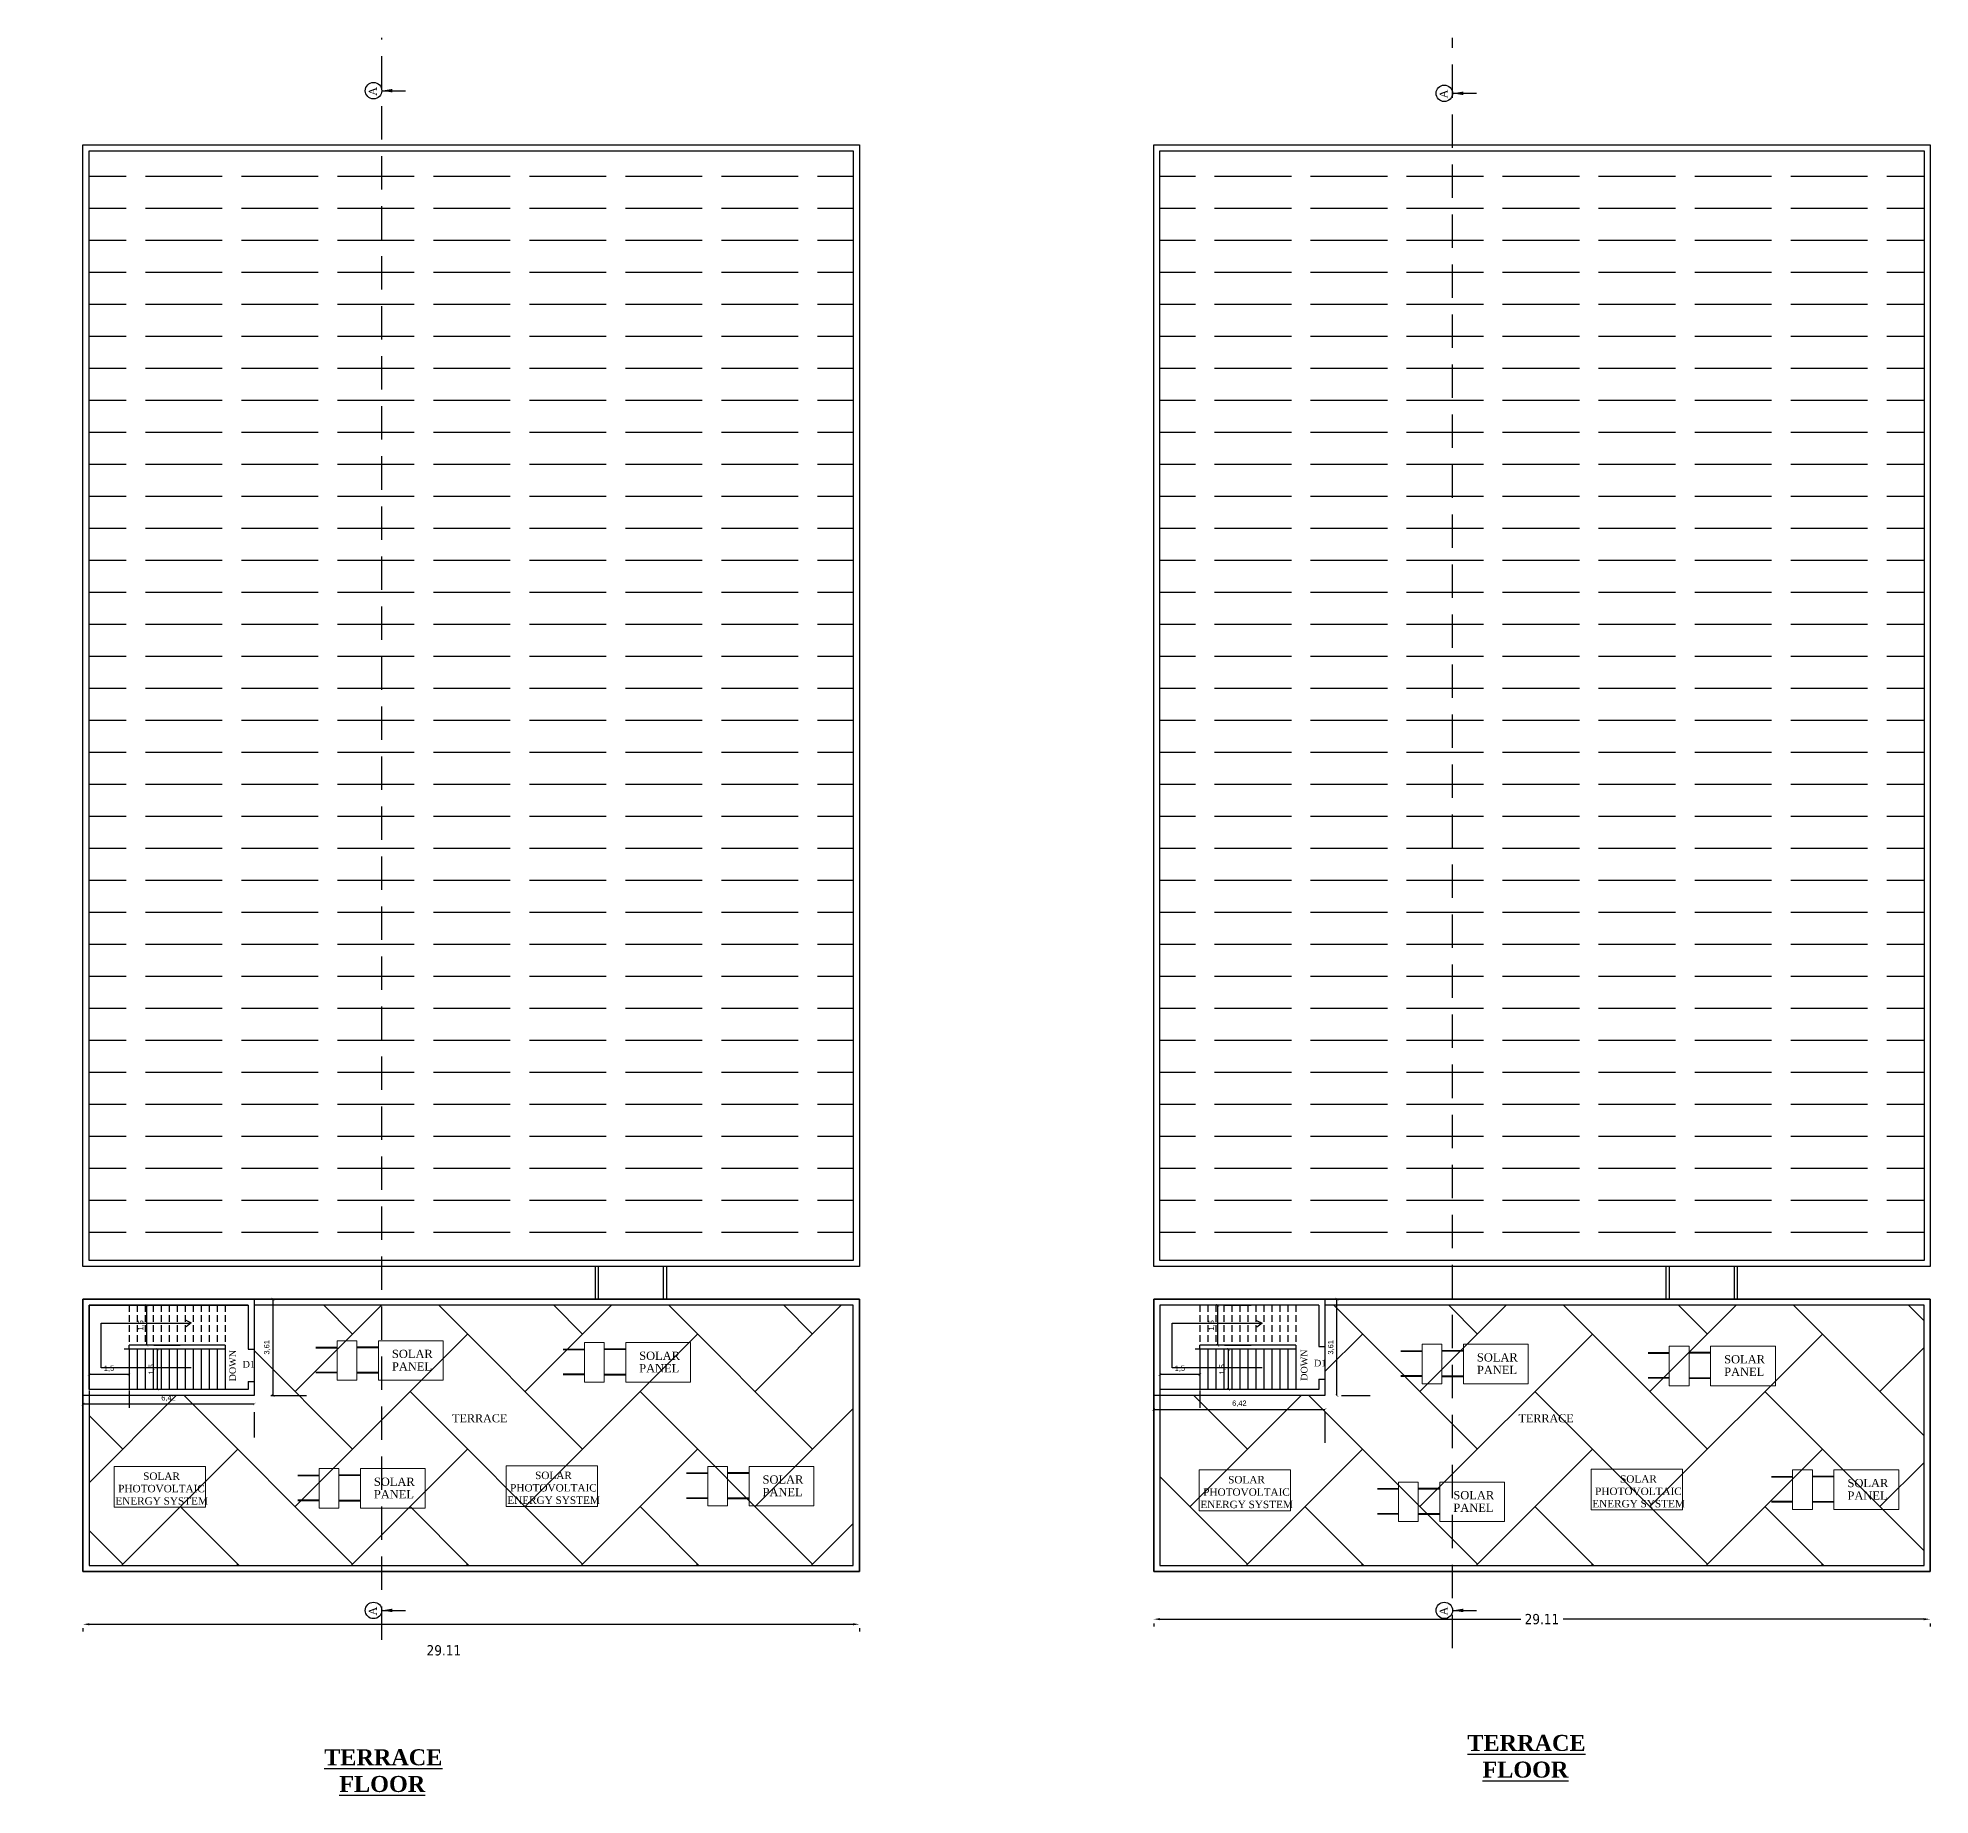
# Model space of a CAD drawing. Header units: metres. Extents: x 2063 to 2266, y 1708 to 2054.
# Drawn here: x 2179 to 2249.9, y 1714.1 to 1780 of the extents above; entities that cross this region are included whole.
import ezdxf

# ---------------------------------------------------------------- set-up
doc = ezdxf.new("R2010")
doc.units = ezdxf.units.M
doc.linetypes.add('HIDDEN', pattern=[0.375, 0.25, -0.125])
for name, color, linetype in [('BLK_1_FLR_2_ROOF_AREA', 54, 'Continuous'), ('BLK_1_STAIR_HEADROOM', 1, 'Continuous'), ('BLK_2_FLR_2_ROOF_AREA', 54, 'Continuous'), ('BLK_2_STAIR_HEADROOM', 1, 'Continuous')]:
    doc.layers.add(name, color=color, linetype=linetype)
doc.styles.add('CODE', font='tahoma.ttf')
doc.styles.add('DIM', font='swissc.ttf')
doc.styles.add('ROMANS', font='times.ttf', dxfattribs={"height": 12})
doc.styles.get("Standard").update_dxf_attribs({"font": 'arial.ttf'})
doc.styles.add('TIMES NEW ROMAN', font='times.ttf')
doc.dimstyles.new('Din', dxfattribs={"dimscale": 0, "dimtxt": 0.25, "dimasz": 0.1, "dimexe": 0.15, "dimexo": 0.15, "dimgap": 0.03, "dimtad": 0, "dimzin": 0, "dimdsep": 46, "dimtxsty": 'DIM', "dimblk": 'ARCHTICK', "dimcen": 0.09, "dimdle": 0.15, "dimse1": 1, "dimse2": 1, "dimclrd": 256, "dimclre": 256, "dimclrt": 7, "dimadec": 0, "dimazin": 3, "dimtfac": 1, "dimtofl": 0, "dimtmove": 1, "dimatfit": 3, "dimfxl": 0, "dimtolj": 1, "dimtzin": 0, "dimarcsym": 0})
doc.dimstyles.new('ISO-25', dxfattribs={"dimtxt": 2.5, "dimasz": 2.5, "dimexe": 1.25, "dimexo": 0.625, "dimtad": 1, "dimtxsty": 'Standard', "dimcen": 2.5, "dimadec": 0, "dimazin": 0, "dimtfac": 1, "dimtmove": 0, "dimatfit": 3, "dimfxl": 0, "dimarcsym": 0})
doc.dimstyles.get("Standard").update_dxf_attribs({"dimtxt": 0.18, "dimasz": 0.18, "dimexe": 0.18, "dimexo": 0.0625, "dimgap": 0.09, "dimtad": 0, "dimtih": 1, "dimtoh": 1, "dimdec": 4, "dimzin": 0, "dimdsep": 46, "dimtxsty": 'Standard', "dimcen": 0.09, "dimadec": 0, "dimazin": 0, "dimtfac": 1, "dimtdec": 4, "dimtofl": 0, "dimtmove": 0, "dimatfit": 3, "dimfxl": 0, "dimtolj": 1, "dimtzin": 0, "dimarcsym": 0})

# ---------------------------------------------------------------- blocks, each defined once
blk = doc.blocks.new('_ArchTick')
at = {"color": 0, "linetype": 'ByBlock', "const_width": 0.15}
blk.add_lwpolyline([(-0.5, -0.5), (0.5, 0.5)], dxfattribs=at)
blk = doc.blocks.new('*D155')
at = {"color": 0, "lineweight": -2}
for p, q in [((2183.082, 1730.961), (2183.082, 1732.461)), ((2183.336, 1732.461), (2184.332, 1732.461)), ((2183.336, 1730.961), (2184.332, 1730.961))]:
    blk.add_line(p, q, dxfattribs=at)
at = {"layer": 'Defpoints', "color": 0}
for p in [(2182.711, 1732.461, 9.883), (2183.082, 1732.461), (2182.711, 1730.961, 9.883)]:
    blk.add_point(p, dxfattribs=at)
at = {"color": 0, "lineweight": -2, "xscale": 0.1, "yscale": 0.1, "zscale": 0.1}
for p, rotation in [((2183.082, 1732.461), 90), ((2183.082, 1730.961), 270)]:
    blk.add_blockref('_ArchTick', p, dxfattribs=dict(at, rotation=rotation))
at = {"color": 0, "insert": (2182.862, 1731.711), "char_height": 0.2, "attachment_point": 5, "rotation": 90}
blk.add_mtext('1,5', dxfattribs=at)
blk = doc.blocks.new('*D156')
at = {"color": 0, "lineweight": -2}
for p, q in [((2182.986, 1730.811), (2182.232, 1730.811)), ((2183.482, 1729.311), (2183.482, 1730.811)), ((2182.986, 1729.311), (2182.232, 1729.311))]:
    blk.add_line(p, q, dxfattribs=at)
at = {"layer": 'Defpoints', "color": 0}
for p in [(2183.482, 1730.811), (2183.611, 1730.811, 9.883), (2183.611, 1729.311, 9.883)]:
    blk.add_point(p, dxfattribs=at)
at = {"color": 0, "lineweight": -2, "xscale": 0.1, "yscale": 0.1, "zscale": 0.1}
for p, rotation in [((2183.482, 1730.811), 90), ((2183.482, 1729.311), 270)]:
    blk.add_blockref('_ArchTick', p, dxfattribs=dict(at, rotation=rotation))
at = {"color": 0, "insert": (2183.262, 1730.061), "char_height": 0.2, "attachment_point": 5, "rotation": 90}
blk.add_mtext('1,5', dxfattribs=at)
blk = doc.blocks.new('*D157')
at = {"color": 0, "lineweight": -2}
for p, q in [((2182.411, 1729.865), (2180.911, 1729.865)), ((2180.911, 1729.269), (2180.911, 1728.615)), ((2182.411, 1729.269), (2182.411, 1728.615))]:
    blk.add_line(p, q, dxfattribs=at)
at = {"layer": 'Defpoints', "color": 0}
for p in [(2180.911, 1729.894, 9.883), (2180.911, 1729.865), (2182.411, 1729.894, 9.883)]:
    blk.add_point(p, dxfattribs=at)
at = {"color": 0, "lineweight": -2, "xscale": 0.1, "yscale": 0.1, "zscale": 0.1, "rotation": 180}
blk.add_blockref('_ArchTick', (2180.911, 1729.865), dxfattribs=at)
at = {"color": 0, "lineweight": -2, "xscale": 0.1, "yscale": 0.1, "zscale": 0.1}
blk.add_blockref('_ArchTick', (2182.411, 1729.865), dxfattribs=at)
at = {"color": 0, "insert": (2181.661, 1730.085), "char_height": 0.2, "attachment_point": 5}
blk.add_mtext('1,5', dxfattribs=at)
blk = doc.blocks.new('*D158')
at = {"color": 0, "lineweight": -2}
for p, q in [((2223.229, 1730.961), (2223.229, 1732.461)), ((2223.483, 1732.461), (2224.479, 1732.461)), ((2223.483, 1730.961), (2224.479, 1730.961))]:
    blk.add_line(p, q, dxfattribs=at)
at = {"layer": 'Defpoints', "color": 0}
for p in [(2222.858, 1732.461, 9.883), (2223.229, 1732.461), (2222.858, 1730.961, 9.883)]:
    blk.add_point(p, dxfattribs=at)
at = {"color": 0, "lineweight": -2, "xscale": 0.1, "yscale": 0.1, "zscale": 0.1}
for p, rotation in [((2223.229, 1732.461), 90), ((2223.229, 1730.961), 270)]:
    blk.add_blockref('_ArchTick', p, dxfattribs=dict(at, rotation=rotation))
at = {"color": 0, "insert": (2223.009, 1731.711), "char_height": 0.2, "attachment_point": 5, "rotation": 90}
blk.add_mtext('1,5', dxfattribs=at)
blk = doc.blocks.new('*D159')
at = {"color": 0, "lineweight": -2}
for p, q in [((2223.133, 1730.811), (2222.379, 1730.811)), ((2223.629, 1729.311), (2223.629, 1730.811)), ((2223.133, 1729.311), (2222.379, 1729.311))]:
    blk.add_line(p, q, dxfattribs=at)
at = {"layer": 'Defpoints', "color": 0}
for p in [(2223.629, 1730.811), (2223.758, 1730.811, 9.883), (2223.758, 1729.311, 9.883)]:
    blk.add_point(p, dxfattribs=at)
at = {"color": 0, "lineweight": -2, "xscale": 0.1, "yscale": 0.1, "zscale": 0.1}
for p, rotation in [((2223.629, 1730.811), 90), ((2223.629, 1729.311), 270)]:
    blk.add_blockref('_ArchTick', p, dxfattribs=dict(at, rotation=rotation))
at = {"color": 0, "insert": (2223.409, 1730.061), "char_height": 0.2, "attachment_point": 5, "rotation": 90}
blk.add_mtext('1,5', dxfattribs=at)
blk = doc.blocks.new('*D160')
at = {"color": 0, "lineweight": -2}
for p, q in [((2222.558, 1729.865), (2221.058, 1729.865)), ((2221.058, 1729.269), (2221.058, 1728.615)), ((2222.558, 1729.269), (2222.558, 1728.615))]:
    blk.add_line(p, q, dxfattribs=at)
at = {"layer": 'Defpoints', "color": 0}
for p in [(2221.058, 1729.894, 9.883), (2221.058, 1729.865), (2222.558, 1729.894, 9.883)]:
    blk.add_point(p, dxfattribs=at)
at = {"color": 0, "lineweight": -2, "xscale": 0.1, "yscale": 0.1, "zscale": 0.1, "rotation": 180}
blk.add_blockref('_ArchTick', (2221.058, 1729.865), dxfattribs=at)
at = {"color": 0, "lineweight": -2, "xscale": 0.1, "yscale": 0.1, "zscale": 0.1}
blk.add_blockref('_ArchTick', (2222.558, 1729.865), dxfattribs=at)
at = {"color": 0, "insert": (2221.808, 1730.085), "char_height": 0.2, "attachment_point": 5}
blk.add_mtext('1,5', dxfattribs=at)
blk = doc.blocks.new('A$C41D80E98')
at = {"lineweight": 13}
blk.add_lwpolyline([(0, 2.37), (1.096, 2.37), (1.096, -0.092), (0, -0.092)], close=True, dxfattribs=at)
at = {"linetype": 'ByBlock', "lineweight": 18, "insert": (0.161, -0.088), "char_height": 0.2, "attachment_point": 1, "rotation": 90}
blk.add_mtext_dynamic_manual_height_columns('{\\fTimes New Roman|b0|i0|c0|p18;\\W5.12754;  \\W1;SOLAR \\P{\\W1.363485; }PHOTOVOLTAIC \\P{\\W0.286337; }ENERGY SYSTEM }', width=2.4665, gutter_width=12.5, heights=[0], dxfattribs=at)
blk = doc.blocks.new('A$C0F376840')
at = {"lineweight": 18}
for p, q in [((0, 1.735), (0, 3.532)), ((0, 3.532), (1.096, 3.532)), ((1.096, 3.532), (1.096, 1.735)), ((1.096, 1.735), (0, 1.735)), ((0.17, 1.136), (0.17, 1.735)), ((0.193, 1.136), (0.193, 1.735)), ((0.875, 1.136), (0.875, 1.735)), ((0.898, 1.136), (0.898, 1.735)), ((0, 1.136), (1.096, 1.136)), ((0, 1.136), (0, 0.588)), ((1.096, 1.136), (1.096, 0.588)), ((0, 0.588), (1.096, 0.588)), ((0.178, 0.588), (0.178, 0)), ((0.2, 0.588), (0.2, 0)), ((0.869, 0.588), (0.869, 0)), ((0.892, 0.588), (0.892, 0))]:
    blk.add_line(p, q, dxfattribs=at)
at = {"lineweight": 13, "style": 'TIMES NEW ROMAN'}
for s, p in [('SOLAR ', (0.477, 2.11)), ('PANEL', (0.825, 2.11))]:
    blk.add_text(s, height=0.2286, rotation=90, dxfattribs=at).set_placement(p)
blk = doc.blocks.new('*D111')
blk.add_line((2180.921, 1720.503), (2209.551, 1720.503))
at = {"lineweight": -2}
for p, q in [((2180.681, 1720.354), (2180.681, 1720.234)), ((2209.791, 1720.354), (2209.791, 1720.234))]:
    blk.add_line(p, q, dxfattribs=at)
for points in [[(2180.921, 1720.543), (2180.921, 1720.463), (2180.681, 1720.503)], [(2209.551, 1720.543), (2209.551, 1720.463), (2209.791, 1720.503)]]:
    blk.add_solid(points)
at = {"layer": 'Defpoints', "color": 0}
for p in [(2180.681, 1722.481, -9.883), (2209.791, 1722.481, -9.883), (2209.791, 1720.503)]:
    blk.add_point(p, dxfattribs=at)
at = {"insert": (2194.214, 1719.524), "char_height": 0.384, "attachment_point": 5, "style": 'CODE'}
blk.add_mtext('\\A1;29.11', dxfattribs=at)
blk = doc.blocks.new('*D112')
at = {"lineweight": -2}
for p, q in [((2220.828, 1720.535), (2220.828, 1720.425)), ((2249.938, 1720.535), (2249.938, 1720.425))]:
    blk.add_line(p, q, dxfattribs=at)
for p, q in [((2221.068, 1720.694), (2234.594, 1720.694)), ((2249.698, 1720.694), (2236.173, 1720.694))]:
    blk.add_line(p, q)
for points in [[(2221.068, 1720.734), (2221.068, 1720.654), (2220.828, 1720.694)], [(2249.698, 1720.734), (2249.698, 1720.654), (2249.938, 1720.694)]]:
    blk.add_solid(points)
at = {"layer": 'Defpoints', "color": 0}
for p in [(2220.828, 1722.481, -9.883), (2249.938, 1722.481, -9.883), (2249.938, 1720.694)]:
    blk.add_point(p, dxfattribs=at)
at = {"insert": (2235.383, 1720.694), "char_height": 0.384, "attachment_point": 5, "style": 'CODE'}
blk.add_mtext('\\A1;29.11', dxfattribs=at)
blk = doc.blocks.new('*D281')
at = {"layer": 'BLK_2_STAIR_HEADROOM', "color": 0, "lineweight": -2}
for p, q in [((2220.828, 1728.554), (2227.249, 1728.554)), ((2220.828, 1728.456), (2220.828, 1727.304)), ((2227.249, 1728.456), (2227.249, 1727.304))]:
    blk.add_line(p, q, dxfattribs=at)
at = {"layer": 'Defpoints', "color": 0}
for p in [(2220.828, 1729.081), (2227.249, 1729.081), (2227.249, 1728.554)]:
    blk.add_point(p, dxfattribs=at)
at = {"layer": 'BLK_2_STAIR_HEADROOM', "color": 0, "lineweight": -2, "xscale": 0.1, "yscale": 0.1, "zscale": 0.1, "rotation": 180}
blk.add_blockref('_ArchTick', (2220.828, 1728.554), dxfattribs=at)
at = {"layer": 'BLK_2_STAIR_HEADROOM', "color": 0, "lineweight": -2, "xscale": 0.1, "yscale": 0.1, "zscale": 0.1}
blk.add_blockref('_ArchTick', (2227.249, 1728.554), dxfattribs=at)
at = {"layer": 'BLK_2_STAIR_HEADROOM', "color": 0, "insert": (2224.039, 1728.774), "char_height": 0.2, "attachment_point": 5}
blk.add_mtext('6,42', dxfattribs=at)
blk = doc.blocks.new('*D282')
at = {"layer": 'BLK_2_STAIR_HEADROOM', "color": 0, "lineweight": -2}
for p, q in [((2227.698, 1729.081), (2227.698, 1732.691)), ((2227.874, 1732.691), (2228.948, 1732.691)), ((2227.874, 1729.081), (2228.948, 1729.081))]:
    blk.add_line(p, q, dxfattribs=at)
at = {"layer": 'Defpoints', "color": 0}
for p in [(2227.249, 1732.691), (2227.698, 1732.691), (2227.249, 1729.081)]:
    blk.add_point(p, dxfattribs=at)
at = {"layer": 'BLK_2_STAIR_HEADROOM', "color": 0, "lineweight": -2, "xscale": 0.1, "yscale": 0.1, "zscale": 0.1}
for p, rotation in [((2227.698, 1732.691), 90), ((2227.698, 1729.081), 270)]:
    blk.add_blockref('_ArchTick', p, dxfattribs=dict(at, rotation=rotation))
at = {"layer": 'BLK_2_STAIR_HEADROOM', "color": 0, "insert": (2227.478, 1730.886), "char_height": 0.2, "attachment_point": 5, "rotation": 90}
blk.add_mtext('3,61', dxfattribs=at)
blk = doc.blocks.new('*D283')
at = {"layer": 'BLK_1_STAIR_HEADROOM', "color": 0, "lineweight": -2}
for p, q in [((2187.102, 1728.756), (2180.681, 1728.756)), ((2180.681, 1728.456), (2180.681, 1727.506)), ((2187.102, 1728.456), (2187.102, 1727.506))]:
    blk.add_line(p, q, dxfattribs=at)
at = {"layer": 'Defpoints', "color": 0}
for p in [(2180.681, 1729.081), (2187.102, 1729.081), (2180.681, 1728.756)]:
    blk.add_point(p, dxfattribs=at)
at = {"layer": 'BLK_1_STAIR_HEADROOM', "color": 0, "lineweight": -2, "xscale": 0.1, "yscale": 0.1, "zscale": 0.1, "rotation": 180}
blk.add_blockref('_ArchTick', (2180.681, 1728.756), dxfattribs=at)
at = {"layer": 'BLK_1_STAIR_HEADROOM', "color": 0, "lineweight": -2, "xscale": 0.1, "yscale": 0.1, "zscale": 0.1}
blk.add_blockref('_ArchTick', (2187.102, 1728.756), dxfattribs=at)
at = {"layer": 'BLK_1_STAIR_HEADROOM', "color": 0, "insert": (2183.892, 1728.976), "char_height": 0.2, "attachment_point": 5}
blk.add_mtext('6,42', dxfattribs=at)
blk = doc.blocks.new('*D284')
at = {"layer": 'BLK_1_STAIR_HEADROOM', "color": 0, "lineweight": -2}
for p, q in [((2187.727, 1732.691), (2189.06, 1732.691)), ((2187.81, 1729.081), (2187.81, 1732.691)), ((2187.727, 1729.081), (2189.06, 1729.081))]:
    blk.add_line(p, q, dxfattribs=at)
at = {"layer": 'Defpoints', "color": 0}
for p in [(2187.102, 1732.691), (2187.81, 1732.691), (2187.102, 1729.081)]:
    blk.add_point(p, dxfattribs=at)
at = {"layer": 'BLK_1_STAIR_HEADROOM', "color": 0, "lineweight": -2, "xscale": 0.1, "yscale": 0.1, "zscale": 0.1}
for p, rotation in [((2187.81, 1732.691), 90), ((2187.81, 1729.081), 270)]:
    blk.add_blockref('_ArchTick', p, dxfattribs=dict(at, rotation=rotation))
at = {"layer": 'BLK_1_STAIR_HEADROOM', "color": 0, "insert": (2187.589, 1730.886), "char_height": 0.2, "attachment_point": 5, "rotation": 90}
blk.add_mtext('3,61', dxfattribs=at)

msp = doc.modelspace()

# ---------------------------------------------------------------- hatches: boundary and pattern name
h = msp.add_hatch()
h.set_pattern_fill('ACAD_ISO02W100', color=256, scale=0.24, angle=180)
h.set_pattern_definition([(180, (-2609.2978, -831.6137), (-7e-11, -1.2), [2.88, -0.72])])
h.paths.add_polyline_path([(2180.911, 1734.141), (2209.561, 1734.141), (2209.561, 1775.741), (2180.911, 1775.741)])
h = msp.add_hatch()
h.set_pattern_fill('ACAD_ISO02W100', color=256, scale=0.24, angle=180)
h.set_pattern_definition([(180, (-2601.6109, -831.6137), (-7e-11, -1.2), [2.88, -0.72])])
h.paths.add_polyline_path([(2249.708, 1775.741), (2221.058, 1775.741), (2221.058, 1734.141), (2249.708, 1734.141)])
h = msp.add_hatch()
h.set_pattern_fill('AR-HBONE', color=256, scale=0.03, angle=180)
h.set_pattern_definition([(225, (-2718.8944, 123.5542), (-2e-10, -4.310523), [9.144, -3.048]), (315, (-2721.0497, 121.399), (-2e-10, -4.310523), [9.144, -3.048])])
h.paths.add_polyline_path([(2187.102, 1729.081), (2180.911, 1729.081), (2180.911, 1722.711), (2209.561, 1722.711), (2209.561, 1732.461), (2187.102, 1732.461)])
h.paths.add_polyline_path([(2194.412, 1727.905), (2196.58, 1727.905), (2196.58, 1728.545), (2194.412, 1728.545)], flags=24)
h = msp.add_hatch()
h.set_pattern_fill('AR-HBONE', color=256, scale=0.03, angle=180)
h.set_pattern_definition([(225, (-2711.2075, 123.5542), (-2e-10, -4.310523), [9.144, -3.048]), (315, (-2713.3627, 121.399), (-2e-10, -4.310523), [9.144, -3.048])])
h.paths.add_polyline_path([(2227.249, 1729.081), (2221.058, 1729.081), (2221.058, 1722.711), (2249.708, 1722.711), (2249.708, 1732.461), (2227.249, 1732.461)])
h.paths.add_polyline_path([(2234.397, 1727.905), (2236.565, 1727.905), (2236.565, 1728.545), (2234.397, 1728.545)], flags=24)

# ---------------------------------------------------------------- linework, layer by layer
at = {"linetype": 'HIDDEN', "ltscale": 5}
for p, q in [((2191.886, 1719.917, -19.765), (2191.886, 1779.982, -19.765)), ((2232.033, 1719.609, -19.765), (2232.033, 1779.982, -19.765))]:
    msp.add_line(p, q, dxfattribs=at)
for p, q in [((2199.881, 1733.911, -19.765), (2199.881, 1732.691, -19.765)), ((2200.001, 1733.911, -19.765), (2200.001, 1732.691, -19.765)), ((2202.441, 1733.911, -19.765), (2202.441, 1732.691, -19.765)), ((2202.561, 1733.911, -19.765), (2202.561, 1732.691, -19.765)), ((2240.028, 1733.911, -19.765), (2240.028, 1732.691, -19.765)), ((2240.148, 1733.911, -19.765), (2240.148, 1732.691, -19.765)), ((2242.588, 1733.911, -19.765), (2242.588, 1732.691, -19.765)), ((2242.708, 1733.911, -19.765), (2242.708, 1732.691, -19.765)), ((2186.011, 1730.961), (2182.411, 1730.961)), ((2182.411, 1730.811), (2182.411, 1730.961)), ((2186.011, 1730.811), (2182.411, 1730.811)), ((2182.411, 1730.811), (2182.411, 1729.311)), ((2182.711, 1730.811), (2182.711, 1729.311)), ((2183.011, 1730.811), (2183.011, 1729.311)), ((2183.311, 1730.811), (2183.311, 1729.311)), ((2183.611, 1730.811), (2183.611, 1729.311)), ((2183.911, 1730.811), (2183.911, 1729.311)), ((2184.211, 1730.811), (2184.211, 1729.311)), ((2184.511, 1730.811), (2184.511, 1729.311)), ((2184.811, 1730.811), (2184.811, 1729.311)), ((2185.111, 1730.811), (2185.111, 1729.311)), ((2185.411, 1730.811), (2185.411, 1729.311)), ((2185.711, 1730.811), (2185.711, 1729.311)), ((2186.011, 1730.961), (2186.011, 1729.311)), ((2186.872, 1730.821), (2187.102, 1730.821)), ((2226.158, 1730.961), (2222.558, 1730.961)), ((2222.558, 1730.811), (2222.558, 1730.961)), ((2226.158, 1730.811), (2222.558, 1730.811)), ((2222.558, 1730.811), (2222.558, 1729.311)), ((2222.858, 1730.811), (2222.858, 1729.311)), ((2223.158, 1730.811), (2223.158, 1729.311)), ((2223.458, 1730.811), (2223.458, 1729.311)), ((2223.758, 1730.811), (2223.758, 1729.311)), ((2224.058, 1730.811), (2224.058, 1729.311)), ((2224.358, 1730.811), (2224.358, 1729.311)), ((2224.658, 1730.811), (2224.658, 1729.311)), ((2224.958, 1730.811), (2224.958, 1729.311)), ((2225.258, 1730.811), (2225.258, 1729.311)), ((2225.558, 1730.811), (2225.558, 1729.311)), ((2225.858, 1730.811), (2225.858, 1729.311)), ((2226.158, 1730.961), (2226.158, 1729.311)), ((2227.019, 1730.911), (2227.249, 1730.911)), ((2186.872, 1729.311), (2180.911, 1729.311)), ((2186.872, 1729.081), (2180.911, 1729.081)), ((2186.872, 1729.601), (2187.102, 1729.601)), ((2227.019, 1729.311), (2221.058, 1729.311)), ((2227.019, 1729.081), (2221.058, 1729.081)), ((2227.019, 1729.691), (2227.249, 1729.691)), ((2246.591, 1722.481), (2238.711, 1722.481))]:
    msp.add_line(p, q)
at = {"linetype": 'HIDDEN'}
for p, q in [((2182.411, 1732.461), (2182.411, 1730.961)), ((2182.711, 1732.461), (2182.711, 1730.961)), ((2183.011, 1732.461), (2183.011, 1730.961)), ((2183.311, 1732.461), (2183.311, 1730.961)), ((2183.611, 1732.461), (2183.611, 1730.961)), ((2183.911, 1732.461), (2183.911, 1730.961)), ((2184.211, 1732.461), (2184.211, 1730.961)), ((2184.511, 1732.461), (2184.511, 1730.961)), ((2184.811, 1732.461), (2184.811, 1730.961)), ((2185.111, 1732.461), (2185.111, 1730.961)), ((2185.411, 1732.461), (2185.411, 1730.961)), ((2185.711, 1732.461), (2185.711, 1730.961)), ((2186.011, 1732.461), (2186.011, 1730.961)), ((2222.558, 1732.461), (2222.558, 1730.961)), ((2222.858, 1732.461), (2222.858, 1730.961)), ((2223.158, 1732.461), (2223.158, 1730.961)), ((2223.458, 1732.461), (2223.458, 1730.961)), ((2223.758, 1732.461), (2223.758, 1730.961)), ((2224.058, 1732.461), (2224.058, 1730.961)), ((2224.358, 1732.461), (2224.358, 1730.961)), ((2224.658, 1732.461), (2224.658, 1730.961)), ((2224.958, 1732.461), (2224.958, 1730.961)), ((2225.258, 1732.461), (2225.258, 1730.961)), ((2225.558, 1732.461), (2225.558, 1730.961)), ((2225.858, 1732.461), (2225.858, 1730.961)), ((2226.158, 1732.461), (2226.158, 1730.961))]:
    msp.add_line(p, q, dxfattribs=at)
at = {"elevation": -9.883}
for points in [[(2180.681, 1733.911), (2180.681, 1775.971), (2209.791, 1775.971), (2209.791, 1733.911)], [(2220.828, 1733.911), (2220.828, 1775.971), (2249.938, 1775.971), (2249.938, 1733.911)], [(2180.911, 1734.141), (2180.911, 1775.741), (2209.561, 1775.741), (2209.561, 1734.141)], [(2221.058, 1734.141), (2221.058, 1775.741), (2249.708, 1775.741), (2249.708, 1734.141)]]:
    msp.add_lwpolyline(points, close=True, dxfattribs=at)
for points in [[(2180.681, 1732.691), (2180.681, 1722.481), (2209.791, 1722.481), (2209.791, 1732.691)], [(2180.681, 1732.691), (2187.102, 1732.691), (2187.102, 1729.081), (2180.681, 1729.081)], [(2220.828, 1732.691), (2220.828, 1722.481), (2249.938, 1722.481), (2249.938, 1732.691)], [(2220.828, 1732.691), (2227.249, 1732.691), (2227.249, 1729.081), (2220.828, 1729.081)]]:
    msp.add_lwpolyline(points, close=True)
for points in [[(2227.019, 1729.081), (2220.828, 1729.081), (2220.828, 1732.691), (2227.019, 1732.691)], [(2180.911, 1729.081), (2180.911, 1722.711), (2209.561, 1722.711), (2209.561, 1732.461), (2187.102, 1732.461)], [(2186.872, 1732.461), (2180.911, 1732.461), (2180.911, 1729.311)], [(2186.872, 1729.601), (2186.872, 1729.311), (2180.911, 1729.311), (2180.911, 1732.461), (2186.872, 1732.461), (2186.872, 1730.821)], [(2227.019, 1732.461), (2221.058, 1732.461), (2221.058, 1722.711), (2249.708, 1722.711), (2249.708, 1732.461), (2227.249, 1732.461)], [(2227.019, 1732.461), (2227.019, 1730.911)], [(2180.681, 1729.311), (2180.681, 1729.081)], [(2227.019, 1729.691), (2227.019, 1729.311)]]:
    msp.add_lwpolyline(points)
for points in [[(2184.534, 1731.909), (2184.741, 1731.801), (2184.548, 1731.66)], [(2224.681, 1731.898), (2224.888, 1731.789), (2224.694, 1731.648)], [(2184.741, 1730.115), (2181.371, 1730.115), (2181.371, 1731.789), (2184.683, 1731.789)], [(2224.888, 1730.115), (2221.518, 1730.115), (2221.518, 1731.789), (2224.83, 1731.789)]]:
    msp.add_lwpolyline(points, dxfattribs=at)
for centre in [(2191.576, 1778.001, -19.765), (2231.723, 1777.902, -19.765), (2191.576, 1721.022, -19.765), (2231.723, 1721.022, -19.765)]:
    msp.add_circle(centre, 0.309)
at = {"layer": 'BLK_1_FLR_2_ROOF_AREA', "color": 54}
msp.add_lwpolyline([(2180.681, 1732.691), (2209.791, 1732.691), (2209.791, 1722.481), (2180.681, 1722.481)], close=True, dxfattribs=at)
at = {"layer": 'BLK_1_STAIR_HEADROOM', "color": 1}
msp.add_lwpolyline([(2187.102, 1729.081), (2180.681, 1729.081), (2180.681, 1732.691), (2187.102, 1732.691)], close=True, dxfattribs=at)
at = {"layer": 'BLK_2_FLR_2_ROOF_AREA', "color": 54}
msp.add_lwpolyline([(2220.828, 1732.691), (2249.938, 1732.691), (2249.938, 1722.481), (2220.828, 1722.481)], close=True, dxfattribs=at)
at = {"layer": 'BLK_2_STAIR_HEADROOM', "color": 1}
msp.add_lwpolyline([(2227.249, 1729.081), (2220.828, 1729.081), (2220.828, 1732.691), (2227.249, 1732.691)], close=True, dxfattribs=at)

# ---------------------------------------------------------------- block references
at = {"rotation": 270}
for name, p, xscale, yscale, zscale in [('A$C0F376840', (2189.416, 1731.131, -9.883), 1.351068308046079, 1.351068308046079, 1.351068308046079), ('A$C0F376840', (2198.686, 1731.061, -9.883), 1.351068308046079, 1.351068308046079, 1.351068308046079), ('A$C0F376840', (2230.095, 1730.999, -9.883), 1.351068308046079, 1.351068308046079, 1.351068308046079), ('A$C0F376840', (2239.364, 1730.929, -9.883), 1.351068308046079, 1.351068308046079, 1.351068308046079), ('A$C41D80E98', (2181.983, 1726.419), 1.392041335768086, 1.392041335768086, 1.392041335768086), ('A$C0F376840', (2188.739, 1726.337, -9.883), 1.351068308046079, 1.351068308046079, 1.351068308046079), ('A$C41D80E98', (2196.678, 1726.448, -9.883), 1.392041335768086, 1.392041335768086, 1.392041335768086), ('A$C0F376840', (2203.311, 1726.42, -9.883), 1.351068308046079, 1.351068308046079, 1.351068308046079), ('A$C41D80E98', (2222.662, 1726.287), 1.392041335768086, 1.392041335768086, 1.392041335768086), ('A$C41D80E98', (2237.357, 1726.316, -9.883), 1.392041335768086, 1.392041335768086, 1.392041335768086), ('A$C0F376840', (2243.989, 1726.288, -9.883), 1.351068308046079, 1.351068308046079, 1.351068308046079), ('A$C0F376840', (2229.212, 1725.833, -9.883), 1.351068308046079, 1.351068308046079, 1.351068308046079)]:
    msp.add_blockref(name, p, dxfattribs=dict(at, xscale=xscale, yscale=yscale, zscale=zscale))

# ---------------------------------------------------------------- texts
at = {"rotation": 90}
for s, width, insert, char_height, attachment_point, style in [('A', 0.26523, (2191.401, 1778.139, -19.765), 0.3, 3, 'ROMANS'), ('A', 0.26523, (2231.548, 1778.04, -19.765), 0.3, 3, 'ROMANS'), ('DOWN', 0.50877, (2186.167, 1729.611, -9.883), 0.25, 1, 'TIMES NEW ROMAN'), ('DOWN', 0.50877, (2226.342, 1729.631, -9.883), 0.25, 1, 'TIMES NEW ROMAN'), ('A', 0.26523, (2191.401, 1721.16, -19.765), 0.3, 3, 'ROMANS'), ('A', 0.26523, (2231.548, 1721.16, -19.765), 0.3, 3, 'ROMANS')]:
    msp.add_mtext_dynamic_manual_height_columns(s, width=width, gutter_width=1, heights=[0], dxfattribs=dict(at, insert=insert, char_height=char_height, attachment_point=attachment_point, style=style))
at = {"attachment_point": 1, "style": 'TIMES NEW ROMAN'}
for s, width, insert, char_height in [('D1', 0.50877, (2226.84, 1730.421), 0.25), ('D1', 0.50877, (2186.671, 1730.376), 0.25), ('{\\W5.10433;  }TERRACE', 4.25552, (2193.37, 1728.376, -9.883), 0.3), ('{\\W8.744701; }TERRACE', 3.93127, (2233.517, 1728.376, -9.883), 0.3), ('{\\fTimes New Roman|b1|i0|c0|p18;\\LTERRACE \\P{\\W2.502009; }FLOOR}', 4.25552, (2232.587, 1716.354), 0.6), ('{\\fTimes New Roman|b1|i0|c0|p18;\\LTERRACE \\P{\\W2.502009; }FLOOR}', 4.25552, (2189.726, 1715.816), 0.6)]:
    msp.add_mtext_dynamic_manual_height_columns(s, width=width, gutter_width=1, heights=[0], dxfattribs=dict(at, insert=insert, char_height=char_height))

# ---------------------------------------------------------------- dimensions: what is measured, and where the dimension line sits
for base, p1, p2, angle, dimstyle, override, picture, middle in [((2183.082, 1732.461, -9.883), (2182.711, 1730.961), (2182.711, 1732.461), 90, 'ISO-25', {"dimtxt": 0.2, "dimasz": 0.1, "dimgap": 0.1, "dimblk1": 'ArchTick', "dimblk2": 'ArchTick', "dimsah": 1, "dimsd1": 0, "dimsd2": 0}, '*D155', (2183.082, 1731.711, -9.883)), ((2223.229, 1732.461, -9.883), (2222.858, 1730.961), (2222.858, 1732.461), 90, 'ISO-25', {"dimtxt": 0.2, "dimasz": 0.1, "dimgap": 0.1, "dimblk1": 'ArchTick', "dimblk2": 'ArchTick', "dimsah": 1, "dimsd1": 0, "dimsd2": 0}, '*D158', (2223.229, 1731.711, -9.883)), ((2183.482, 1730.811, -9.883), (2183.611, 1729.311), (2183.611, 1730.811), 90, 'ISO-25', {"dimtxt": 0.2, "dimasz": 0.1, "dimgap": 0.1, "dimblk1": 'ArchTick', "dimblk2": 'ArchTick', "dimsah": 1, "dimsd1": 0, "dimsd2": 0}, '*D156', (2183.482, 1730.061, -9.883)), ((2223.629, 1730.811, -9.883), (2223.758, 1729.311), (2223.758, 1730.811), 90, 'ISO-25', {"dimtxt": 0.2, "dimasz": 0.1, "dimgap": 0.1, "dimblk1": 'ArchTick', "dimblk2": 'ArchTick', "dimsah": 1, "dimsd1": 0, "dimsd2": 0}, '*D159', (2223.629, 1730.061, -9.883)), ((2209.791, 1720.503, 9.883), (2180.681, 1722.481), (2209.791, 1722.481), 0, 'Din', {"dimscale": 0.096, "dimtxt": 4, "dimasz": 2.5, "dimexe": 2.8, "dimgap": 1.75, "dimpost": '\\X', "dimtxsty": 'CODE', "dimsah": 1, "dimdle": 2.8, "dimse1": 0, "dimse2": 0, "dimclrt": 256, "dimtmove": 2, "dimfxl": 2.8, "dimfxlon": 1, "dimtfillclr": 2, "dimlwd": 65535}, '*D111', (2194.214, 1719.524, 9.883))]:
    dim = msp.add_linear_dim(base=base, p1=p1, p2=p2, angle=angle, dimstyle=dimstyle, override=override)
    dim.commit()
    dim.dimension.update_dxf_attribs({"geometry": picture, "text_midpoint": middle, "dimtype": 161})
for p1, p2, distance, dimstyle, override, picture, middle in [((2182.411, 1729.894), (2180.911, 1729.894), 0.029, 'ISO-25', {"dimtxt": 0.2, "dimasz": 0.1, "dimgap": 0.1, "dimblk1": 'ArchTick', "dimblk2": 'ArchTick', "dimsah": 1, "dimsd1": 0, "dimsd2": 0}, '*D157', (2181.661, 1730.085, -9.883)), ((2222.558, 1729.894), (2221.058, 1729.894), 0.029, 'ISO-25', {"dimtxt": 0.2, "dimasz": 0.1, "dimgap": 0.1, "dimblk1": 'ArchTick', "dimblk2": 'ArchTick', "dimsah": 1, "dimsd1": 0, "dimsd2": 0}, '*D160', (2221.808, 1730.085, -9.883)), ((2220.828, 1722.481), (2249.938, 1722.481), -1.787, 'Din', {"dimscale": 0.096, "dimtxt": 4, "dimasz": 2.5, "dimexe": 2.8, "dimgap": 1.75, "dimpost": '\\X', "dimtxsty": 'CODE', "dimsah": 1, "dimdle": 2.8, "dimse1": 0, "dimse2": 0, "dimclrt": 256, "dimtmove": 2, "dimfxl": 2.8, "dimfxlon": 1, "dimtfillclr": 2, "dimlwd": 65535}, '*D112', (2235.383, 1720.694, 9.883))]:
    dim = msp.add_aligned_dim(p1=p1, p2=p2, distance=distance, dimstyle=dimstyle, override=override)
    dim.commit()
    dim.dimension.update_dxf_attribs({"geometry": picture, "text_midpoint": middle})
at = {"layer": 'BLK_1_STAIR_HEADROOM', "color": 1}
for p2, distance, picture, middle in [((2187.102, 1732.691), -0.707, '*D284', (2187.589, 1730.886)), ((2180.681, 1729.081), 0.326, '*D283', (2183.892, 1728.976))]:
    dim = msp.add_aligned_dim(p1=(2187.102, 1729.081), p2=p2, distance=distance, dimstyle='ISO-25', override={"dimtxt": 0.2, "dimasz": 0.1, "dimgap": 0.1, "dimblk1": 'ArchTick', "dimblk2": 'ArchTick', "dimsah": 1, "dimsd1": 0, "dimsd2": 0}, dxfattribs=at)
    dim.commit()
    dim.dimension.update_dxf_attribs({"geometry": picture, "text_midpoint": middle})
at = {"layer": 'BLK_2_STAIR_HEADROOM', "color": 1}
for p1, p2, distance, picture, middle in [((2227.249, 1729.081), (2227.249, 1732.691), -0.448, '*D282', (2227.478, 1730.886)), ((2220.828, 1729.081), (2227.249, 1729.081), -0.527, '*D281', (2224.039, 1728.774))]:
    dim = msp.add_aligned_dim(p1=p1, p2=p2, distance=distance, dimstyle='ISO-25', override={"dimtxt": 0.2, "dimasz": 0.1, "dimgap": 0.1, "dimblk1": 'ArchTick', "dimblk2": 'ArchTick', "dimsah": 1, "dimsd1": 0, "dimsd2": 0}, dxfattribs=at)
    dim.commit()
    dim.dimension.update_dxf_attribs({"geometry": picture, "text_midpoint": middle})

# ---------------------------------------------------------------- leaders
for points in [[(2191.886, 1778.001, -19.765), (2192.779, 1778.001, -19.765)], [(2232.033, 1777.902, -19.765), (2232.926, 1777.902, -19.765)], [(2191.886, 1721.022, -19.765), (2192.779, 1721.022, -19.765)], [(2232.033, 1721.022, -19.765), (2232.926, 1721.022, -19.765)]]:
    msp.add_leader(points, dimstyle='Standard', override={"dimasz": 0.4, "dimgap": 0.09, "dimtad": 0, "dimclrd": 256})

doc.saveas('drawing.dxf')
